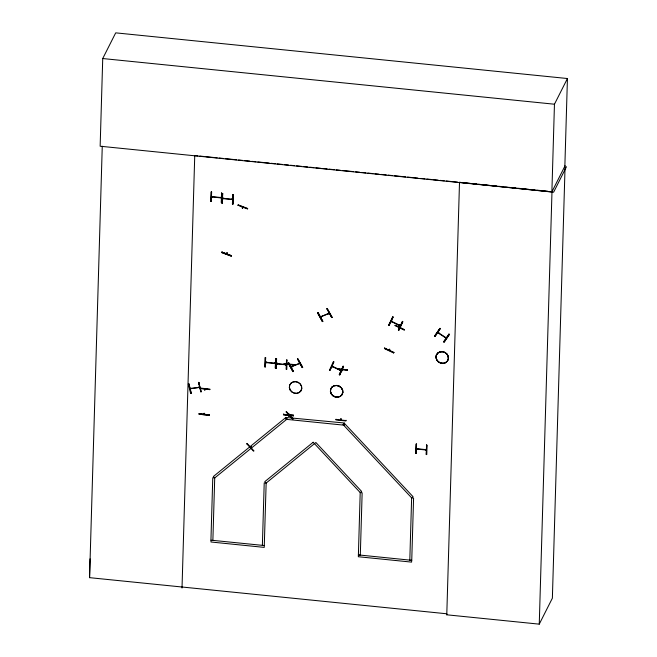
<?xml version="1.0" encoding="UTF-8"?>
<svg xmlns="http://www.w3.org/2000/svg" width="657" height="657" viewBox="0 0 657 657"><rect width="100%" height="100%" fill="white"/><g stroke="black" fill="none" stroke-linecap="round" stroke-linejoin="round"><path stroke-width="0.99" d="M290.944 366.943L291.995 366.861M292.225 366.557L291.322 367.206M298.919 363.436C297.941 364.118 300.89 362.467 299.132 363.822M320.411 316.929L321.248 316.469L321.413 316.978M328.615 313.857L328.541 313.003M564.856 166.213L567.434 78.528L115.706 32.85L102.73 58.539L100.151 146.224L551.88 191.901L565.094 165.728L552.373 598.19L539.257 624.15L446.711 614.796L446.809 613.786L89.566 577.659L90.05 558.844M89.566 577.659L102.262 146.224M182.014 588.031L194.743 155.561L197.798 155.873M210.7 201.354L211.127 201.379L211.554 191.852M211.529 192.058L210.971 192L210.7 201.362L211.25 201.42L211.636 191.844M212.285 197.092L212.638 196.418M220.267 197.478L220.407 197.207M211.037 540.185L210.979 542L264.237 547.388L266.151 483.109L264.213 482.911L262.373 545.343M221.163 197.938L221.171 197.519M221.795 202.487L221.237 202.43L221.68 192.879L221.869 203.054L222.534 202.898M221.787 202.463L221.623 193.043M221.869 203.046L222.165 193.675L222.805 193.536M221.926 203.038L222.657 193.684L222.419 203.112M212.876 540.374L214.716 477.943L213.377 476.514L285.935 417.433L287.273 418.862L214.716 477.943L212.769 477.746L210.938 540.177L264.311 545.54M223.47 198.258L223.561 198.775L223.807 198.11M231.535 199.498L231.576 198.899M232.537 199.605L232.34 199.211M232.406 204.122L232.775 194.71L232.956 204.155L233.243 194.809L232.931 204.146L232.578 203.933M265.543 357.712L264.993 357.654L264.714 367.017L265.272 367.074L265.658 357.49M275.193 363.116L275.283 363.551L265.51 362.565L266.479 362.713L266.66 362.073M274.486 363.518L274.421 362.861M275.529 358.714L276.088 358.771L275.809 368.142L275.258 368.084L275.636 358.5M275.702 358.525L275.423 367.895M276.236 368.38L276.564 358.804L276.236 368.38L275.685 368.322L275.981 358.944L276.622 358.804M276.572 363.929C279.069 363.806 275.34 363.485 276.761 363.559M277.377 363.962C277.821 361.966 277.123 364.791 277.566 363.592M285.245 364.758L285.475 364.011L286.345 364.101C285.935 366.475 285.138 362.878 285.352 364.766M287.052 360.061L286.781 369.448L286.222 369.39L286.501 360.028L286.386 369.201M344.284 423.363L344.227 425.186L285.877 419.289L285.935 417.466L344.555 423.018M416.341 453.305L415.676 453.47L415.98 444.083L416.62 443.943M416.234 453.519L416.513 444.157M416.423 449.076L417.45 449.158L417.622 448.526M425.391 449.306L425.375 449.946L426.352 450.012M426.147 450.037L426.155 449.569L425.251 449.577M426.492 445.167L427.05 445.224L426.771 454.587L426.221 454.529L426.607 444.953M446.776 614.796L459.506 182.334L470.568 183.451M551.88 191.901L554.459 104.217L567.434 78.528M539.257 624.15L551.987 191.688L549.975 191.483M199.859 388.542L199.884 388.024L209.879 389.108L209.846 389.609L199.966 388.279M199.112 414.197L209.098 415.265L199.104 414.23L199.227 413.499M205.099 389.954L204.557 389.987L204.68 389.059M205.025 389.19L204.647 390.003L205.025 389.092M204.319 413.319L204.286 414.263M209.082 415.298L209.213 414.567M284.924 364.109L284.941 363.584L294.936 364.668L294.903 365.177L285.023 363.847M283.438 414.731L293.424 415.799L283.43 414.764L283.553 414.033M290.09 364.66L290.049 365.703L289.745 364.619M288.669 414.608L288.439 413.458M288.612 414.707L288.784 413.491M293.408 415.84L293.539 415.101L283.454 414.353L293.457 415.331M347.512 370.055L337.427 369.242L337.452 368.725L347.446 369.809M346.042 420.242L345.919 420.973L335.932 419.905L336.064 419.174M342.215 370.704C343.036 368.487 341.812 372.535 342.593 369.891M340.769 419.905L340.811 418.862L341.123 419.938M341.155 418.994L340.778 419.807L340.802 418.961L341.205 419.1M347.413 370.31L347.43 369.792M446.349 337.928L445.224 337.575L446.202 337.772M335.965 419.486L345.943 420.562M226.534 253.692L227.166 253.068L226.706 252.994M242.704 208.006L242.261 207.916L242.597 207.078M242.219 207.826L242.753 208.031L242.482 207.242M299.806 363.477L291.108 366.82M328.213 313.488L329.264 313.463L320.567 316.805M389.65 349.064L389.075 350.255M399.111 328.525L399.571 328.746L399.062 328.5M203.933 413.31L204.417 413.434M289.68 364.807L289.704 365.563M290.09 365.579L290.189 364.865M288.242 413.91L288.267 414.764M189.947 388.476L199.744 387.351M191.105 388.64L190.809 388.295L191.236 388.369M198.767 387.104L198.89 387.573L198.759 387.055M389.059 350.033L389.47 349.417M238.056 205.23L247.574 208.786M238.006 205.345L238.187 204.853L247.689 208.466L247.517 208.934L238.13 205.091M231.56 255.466L231.28 256.164L221.77 252.575L222.05 251.877M242.293 207.957L242.564 207.169M226.566 253.733L226.755 253.019M242.622 208.08L242.893 207.292M226.862 253.947L227.338 252.715M221.787 252.534L231.305 256.099M333.928 361.826L333.304 361.802L329.486 370.187L329.995 370.425L333.781 361.958L330.036 370.203M333 366.565C331.095 364.972 332.565 368.051 333.132 366.294M332.869 366.852L332.844 366.384M340.154 370.277L340.31 369.866L341.205 370.367M339.743 374.942L343.529 366.516L339.743 374.95L339.226 374.712L343.159 366.105M395.136 325.56L404.326 329.921M389.273 325.264L388.657 325.24L392.631 316.896M388.681 325.223L393.223 316.937M389.166 325.478L393.083 317.068L392.607 316.912M391.17 321.511L400.154 325.815L399.596 325.092L399.259 325.461L400.253 325.864M395.087 325.667L395.309 325.199L404.474 329.617L404.26 330.069L395.21 325.42M393.617 352.957L384.427 348.596L384.756 347.923M398.848 330.101L402.774 321.749L398.856 330.126L398.347 329.88L402.454 321.388M398.824 330.077L402.396 321.56M389.79 349.565L389.396 350.411M393.6 352.99L393.929 352.316M232.849 194.571L233.235 194.817M191.253 393.075L188.937 383.77M191.146 393.288L188.822 383.984L188.345 384.033L190.604 393.371L191.179 393.1M200.861 391.843L198.636 382.473L201.403 391.761L200.861 391.843L198.71 382.325M209.846 389.609L199.884 388.427M265.576 357.507L265.297 366.869M276.671 363.173L276.375 363.535L286.362 364.545M285.639 364.454L285.302 364.832M286.345 364.052L285.286 364.389M286.551 364.175L286.14 364.947L286.542 364.495M288.76 362.574L288.168 363.001L292.915 371.616L293.408 371.402L288.62 362.763L293.375 371.377M318.152 312.601L322.866 321.388L322.382 321.602L317.627 312.97L318.004 312.798L322.833 321.363M318.218 312.56L317.627 312.987M292.086 366.82L292.061 366.253M297.596 358.755L302.688 367.37M298.754 363.559L299.083 363.017M327.005 308.749L327.383 308.733M326.997 308.897L332.138 317.364L331.654 317.577L327.055 308.741M328.566 313.044L328.516 313.824M302.195 367.592L297.539 358.911L302.195 367.592L302.68 367.362L297.9 358.755M337.534 368.979L347.446 370.195M340.047 370.187L340.318 369.628M341.238 369.817L341.106 370.326L332.072 366.13M343.192 366.351L339.341 374.498M392.27 321.109L392.229 321.659M392.369 321.396L391.884 321.905M399.226 325.371L399.505 324.821M400.425 325.018L400.384 325.576M402.404 321.339L402.798 321.799M389.757 349.902L389.568 350.28M505.635 187.229L509.766 187.417M435.131 336.31L440.33 328.607L439.894 328.385L434.663 335.998L435.238 336.088M438.26 332.031L437.841 332.368M440.469 328.484L439.894 328.393M438.367 333.214L438.917 332.721M444.116 342.141L449.322 334.512L444.116 342.174L443.746 341.648M448.977 334.043L443.803 341.706M443.639 341.862L449.035 334.101M566.474 166.738L553.605 192.214L459.506 182.334M426.664 444.978L426.327 454.504M222.567 198.266L232.447 199.268M265.412 362.229L266.52 362.344M274.289 363.124L275.398 363.239M275.39 363.559L274.339 363.526M416.374 448.674L417.482 448.788M439.944 328.393L434.679 335.982M435.098 336.212L440.256 328.599M437.661 332.639L438.071 332.409L438.605 333.255M399.382 327.942L399.867 327.991M246.753 443.845L247.155 443.524L253.972 450.899L253.569 451.219L246.769 443.82M250.563 446.916L251.417 446.744L251.031 446.473M250.687 447.335L251.417 446.793M288.554 415.996C290.271 415.125 287.832 415.717 288.801 416.292L289.515 415.832M251.417 446.883C251.664 445.733 249.504 447.778 251.179 446.489M211.603 196.55L221.278 197.576M221.237 197.929L211.488 196.911M265.625 362.204L275.291 363.231M417.343 449.133L417.277 448.723M426.221 450.037L416.366 449.002M322.382 321.593L317.676 312.937M288.168 362.993L292.923 371.607M188.756 383.959L188.345 384.033M341.024 370.696L340.071 370.277L340.392 369.94M416.16 453.478L416.382 444.116M320.501 316.888L329.1 313.159M291.043 366.902L299.641 363.173M288.251 413.746L288.743 413.967M331.752 317.512L327.03 308.88M198.545 382.53L199.079 382.456M190.128 388.78L199.638 387.367M212.285 197.043L212.507 196.689M266.307 362.697L266.315 362.221M416.587 448.649L426.36 449.684M425.465 449.544L425.449 450.02M102.73 58.539L554.459 104.217M199.835 156.079L203.908 156.489M205.945 156.695L217.147 157.828M219.183 158.033L223.257 158.444M225.294 158.657L236.495 159.782M238.532 159.996L242.605 160.407M244.642 160.612L249.734 161.121M251.771 161.335L255.844 161.745M257.881 161.951L269.083 163.084M271.119 163.289L275.193 163.7M277.229 163.905L282.321 164.422M284.358 164.628L288.431 165.038M290.468 165.244L294.541 165.654M296.578 165.86L301.67 166.377M303.706 166.582L307.78 166.993M309.817 167.198L313.89 167.609M315.927 167.814L321.01 168.332M323.047 168.537L327.12 168.948M329.157 169.153L334.249 169.67M336.285 169.876L340.359 170.286M342.396 170.492L353.597 171.625M355.634 171.83L359.708 172.249M361.744 172.454L365.818 172.865M367.854 173.07L372.946 173.588M374.983 173.793L379.056 174.204M381.093 174.409L386.185 174.926M388.221 175.132L392.295 175.542M394.331 175.748L405.533 176.881M407.57 177.086L417.753 178.113M420.808 178.425L424.882 178.835M426.919 179.041L430.992 179.451M433.029 179.657L438.12 180.174M440.157 180.379L444.231 180.79M446.267 180.995L457.469 182.129M472.572 183.656L476.596 184.067M478.608 184.264L483.634 184.773M485.646 184.978L489.662 185.381M491.674 185.586L496.7 186.095M498.712 186.301L502.728 186.703M511.778 187.623L515.802 188.025M517.806 188.231L528.869 189.347M530.881 189.553L534.897 189.955M536.909 190.16L541.935 190.67M543.947 190.875L547.963 191.277M232.438 199.588L222.559 198.595M286.501 360.028L287.052 360.085M283.446 363.97L285.393 364.167M286.247 364.857L276.367 363.863L276.778 363.083L277.574 363.264M358.402 554.91L411.66 560.298L411.602 562.113L358.344 556.734L360.2 492.61L362.147 492.807L360.307 555.239L358.369 555.05M294.927 365.054L284.941 363.986M340.86 370.614L331.949 366.466M343.044 366.319L343.562 366.557M391.309 321.216L400.294 325.527M449.002 334.306L448.969 334.273M437.923 332.426L446.259 337.87M437.743 332.697L446.078 338.133M438.638 332.836L437.669 332.729M327.391 308.741L332.146 317.356M411.635 497.85L409.804 560.281L411.742 560.478L413.582 498.047L411.635 497.85L342.979 424.488L344.391 423.346L413.048 496.7L411.635 497.85M199.137 413.762L209.131 414.789L199.137 413.762M221.935 252.132L231.453 255.688L221.951 252.091M384.624 348.177L393.822 352.53L384.624 348.177M313.159 442.26L264.796 481.647L266.126 483.067L315.869 442.522L361.637 491.428L360.225 492.578L313.159 442.26M286.411 411.561L286 411.89L292.825 419.265L293.227 418.936L286.411 411.553M436.7 359.913A6.348 5.749 26.8 0 0 447.491 361.005A6.348 5.749 26.8 0 0 442.358 351.7A6.348 5.749 26.8 0 0 436.7 359.913A6.324 5.724 26.8 0 0 447.474 360.989A6.324 5.724 26.8 0 0 442.358 351.717A6.324 5.724 26.8 0 0 436.733 359.896M436.749 359.814A6.356 5.757 26.8 0 0 447.557 360.907A6.356 5.757 26.8 0 0 442.407 351.585A6.356 5.757 26.8 0 0 436.749 359.814M290.082 389.872A6.356 5.757 26.8 0 0 300.89 390.964A6.356 5.757 26.8 0 0 295.749 381.643A6.356 5.757 26.8 0 0 290.082 389.872A6.324 5.724 26.8 0 0 300.865 390.94A6.324 5.724 26.8 0 0 295.749 381.676A6.324 5.724 26.8 0 0 290.115 389.856M331.136 393.724A6.348 5.749 26.8 0 0 341.919 394.816A6.348 5.749 26.8 0 0 336.786 385.503A6.348 5.749 26.8 0 0 331.136 393.724A6.324 5.724 26.8 0 0 341.903 394.791A6.324 5.724 26.8 0 0 336.786 385.528A6.324 5.724 26.8 0 0 331.161 393.707M331.177 393.625A6.356 5.757 26.8 0 0 341.985 394.717A6.356 5.757 26.8 0 0 336.836 385.396A6.356 5.757 26.8 0 0 331.177 393.625"/></g></svg>
